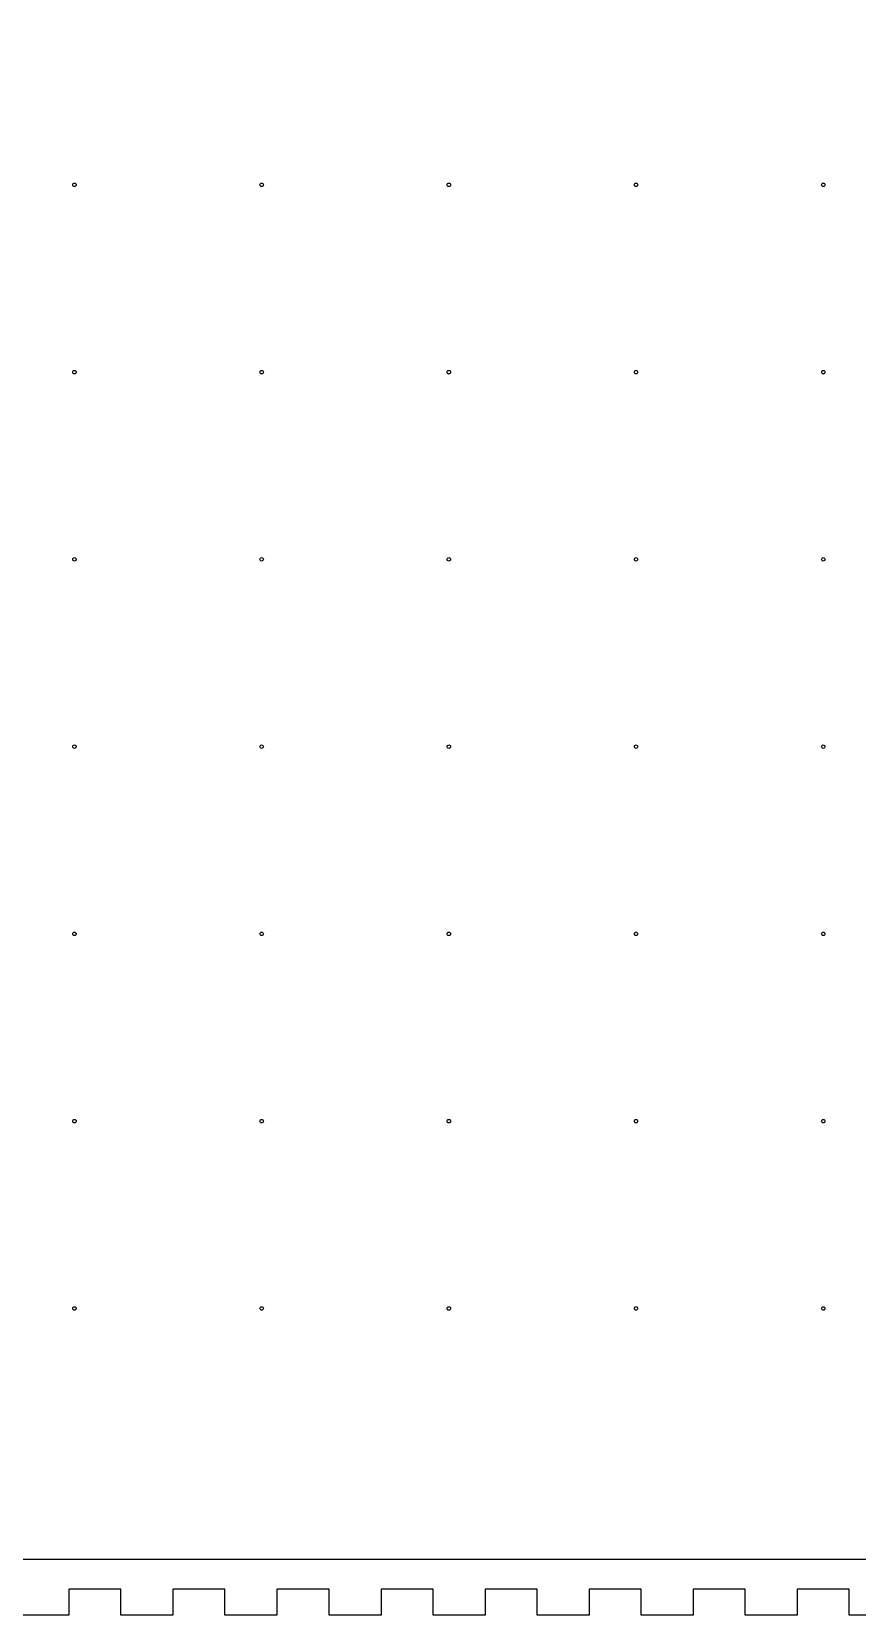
# Model space of a CAD drawing. Extents: x -1244 to 2756, y -1638 to 1362.
# Drawn here: x 875.6 to 1066, y -640.9 to -275.8 of the extents above; entities that cross this region are included whole.
import ezdxf

# ---------------------------------------------------------------- set-up
doc = ezdxf.new("R2010")
doc.units = 0
doc.layers.add('Layer_1', color=7, linetype='CONTINUOUS')

msp = doc.modelspace()

# ---------------------------------------------------------------- linework, layer by layer
at = {"layer": 'Layer_1', "color": 7}
for points in [[(698.002527, 92.270025), (1418.335351, 92.270025), (1418.335351, -628.062779), (698.002527, -628.062779), (698.002527, 92.270025)], [(885.846364, -311.07631), (885.846364, -311.07631)], [(929.026364, -311.07631), (929.026364, -311.07631)], [(972.206364, -311.07631), (972.206364, -311.07631)], [(1015.386364, -311.07631), (1015.386364, -311.07631)], [(1058.56628, -311.07631), (1058.56628, -311.07631)], [(885.846364, -354.25631), (885.846364, -354.25631)], [(929.026364, -354.25631), (929.026364, -354.25631)], [(972.206364, -354.25631), (972.206364, -354.25631)], [(1015.386364, -354.25631), (1015.386364, -354.25631)], [(1058.56628, -354.25631), (1058.56628, -354.25631)], [(885.846364, -397.43631), (885.846364, -397.43631)], [(929.026364, -397.43631), (929.026364, -397.43631)], [(972.206364, -397.43631), (972.206364, -397.43631)], [(1015.386364, -397.43631), (1015.386364, -397.43631)], [(1058.56628, -397.43631), (1058.56628, -397.43631)], [(885.846364, -440.616395), (885.846364, -440.616395)], [(929.026364, -440.616395), (929.026364, -440.616395)], [(972.206364, -440.616395), (972.206364, -440.616395)], [(1015.386364, -440.616395), (1015.386364, -440.616395)], [(1058.56628, -440.616395), (1058.56628, -440.616395)], [(885.846364, -483.796395), (885.846364, -483.796395)], [(929.026364, -483.796395), (929.026364, -483.796395)], [(972.206364, -483.796395), (972.206364, -483.796395)], [(1015.386364, -483.796395), (1015.386364, -483.796395)], [(1058.56628, -483.796395), (1058.56628, -483.796395)], [(885.846364, -526.976395), (885.846364, -526.976395)], [(929.026364, -526.976395), (929.026364, -526.976395)], [(972.206364, -526.976395), (972.206364, -526.976395)], [(1015.386364, -526.976395), (1015.386364, -526.976395)], [(1058.56628, -526.976395), (1058.56628, -526.976395)], [(885.846364, -570.156395), (885.846364, -570.156395)], [(929.026364, -570.156395), (929.026364, -570.156395)], [(972.206364, -570.156395), (972.206364, -570.156395)], [(1015.386364, -570.156395), (1015.386364, -570.156395)], [(1058.56628, -570.156395), (1058.56628, -570.156395)]]:
    msp.add_lwpolyline(points, close=True, dxfattribs=at)
msp.add_lwpolyline([(1076.168959, -640.926694), (1064.168955, -640.926694), (1064.168955, -634.926677), (1052.168951, -634.926677), (1052.168951, -640.926694), (1040.168918, -640.926694), (1040.168918, -634.926677), (1028.168914, -634.926677), (1028.168914, -640.926694), (1016.16891, -640.926694), (1016.16891, -634.926677), (1004.168906, -634.926677), (1004.168906, -640.926694), (992.168902, -640.926694), (992.168902, -634.926677), (980.168869, -634.926677), (980.168869, -640.926694), (968.168865, -640.926694), (968.168865, -634.926677), (956.168861, -634.926677), (956.168861, -640.926694), (944.168856, -640.926694), (944.168856, -634.926677), (932.168852, -634.926677), (932.168852, -640.926694), (920.16882, -640.926694), (920.16882, -634.926677), (908.168816, -634.926677), (908.168816, -640.926694), (896.168811, -640.926694), (896.168811, -634.926677), (884.168807, -634.926677), (884.168807, -640.926694), (872.168803, -640.926694)], dxfattribs=at)
for points in [[(885.051514, -311.07631), (885.051513, -310.970907), (885.093385, -310.86982), (885.167916, -310.795288)], [(885.167916, -311.357333), (885.093385, -311.282801), (885.051513, -311.181714), (885.051514, -311.07631)], [(885.167916, -310.795288), (885.242448, -310.720756), (885.343535, -310.678885), (885.448939, -310.678885)], [(885.448939, -311.473736), (885.343535, -311.473736), (885.242448, -311.431865), (885.167916, -311.357333)], [(885.448939, -310.678885), (885.554343, -310.678885), (885.65543, -310.720756), (885.729961, -310.795288)], [(885.729961, -311.357333), (885.65543, -311.431865), (885.554343, -311.473736), (885.448939, -311.473736)], [(885.729961, -310.795288), (885.804493, -310.86982), (885.846365, -310.970907), (885.846364, -311.07631)], [(885.846364, -311.07631), (885.846365, -311.181714), (885.804493, -311.282801), (885.729961, -311.357333)], [(928.231514, -311.07631), (928.231513, -310.970907), (928.273385, -310.86982), (928.347916, -310.795288)], [(928.347916, -311.357333), (928.273385, -311.282801), (928.231513, -311.181714), (928.231514, -311.07631)], [(928.347916, -310.795288), (928.422448, -310.720756), (928.523535, -310.678885), (928.628939, -310.678885)], [(928.628939, -311.473736), (928.523535, -311.473736), (928.422448, -311.431865), (928.347916, -311.357333)], [(928.628939, -310.678885), (928.734343, -310.678885), (928.83543, -310.720756), (928.909961, -310.795288)], [(928.909961, -311.357333), (928.83543, -311.431865), (928.734343, -311.473736), (928.628939, -311.473736)], [(928.909961, -310.795288), (928.984493, -310.86982), (929.026365, -310.970907), (929.026364, -311.07631)], [(929.026364, -311.07631), (929.026365, -311.181714), (928.984493, -311.282801), (928.909961, -311.357333)], [(971.411514, -311.07631), (971.411513, -310.970907), (971.453385, -310.86982), (971.527916, -310.795288)], [(971.527916, -311.357333), (971.453385, -311.282801), (971.411513, -311.181714), (971.411514, -311.07631)], [(971.527916, -310.795288), (971.602448, -310.720756), (971.703535, -310.678885), (971.808939, -310.678885)], [(971.808939, -311.473736), (971.703535, -311.473736), (971.602448, -311.431865), (971.527916, -311.357333)], [(971.808939, -310.678885), (971.914343, -310.678885), (972.01543, -310.720756), (972.089961, -310.795288)], [(972.089961, -311.357333), (972.01543, -311.431865), (971.914343, -311.473736), (971.808939, -311.473736)], [(972.089961, -310.795288), (972.164493, -310.86982), (972.206365, -310.970907), (972.206364, -311.07631)], [(972.206364, -311.07631), (972.206365, -311.181714), (972.164493, -311.282801), (972.089961, -311.357333)], [(1014.591514, -311.07631), (1014.591513, -310.970907), (1014.633385, -310.86982), (1014.707916, -310.795288)], [(1014.707916, -311.357333), (1014.633385, -311.282801), (1014.591513, -311.181714), (1014.591514, -311.07631)], [(1014.707916, -310.795288), (1014.782448, -310.720756), (1014.883535, -310.678885), (1014.988939, -310.678885)], [(1014.988939, -311.473736), (1014.883535, -311.473736), (1014.782448, -311.431865), (1014.707916, -311.357333)], [(1014.988939, -310.678885), (1015.094343, -310.678885), (1015.19543, -310.720756), (1015.269961, -310.795288)], [(1015.269961, -311.357333), (1015.19543, -311.431865), (1015.094343, -311.473736), (1014.988939, -311.473736)], [(1015.269961, -310.795288), (1015.344493, -310.86982), (1015.386365, -310.970907), (1015.386364, -311.07631)], [(1015.386364, -311.07631), (1015.386365, -311.181714), (1015.344493, -311.282801), (1015.269961, -311.357333)], [(1057.771429, -311.07631), (1057.771429, -310.970907), (1057.8133, -310.86982), (1057.887832, -310.795288)], [(1057.887832, -311.357333), (1057.8133, -311.282801), (1057.771429, -311.181714), (1057.771429, -311.07631)], [(1057.887832, -310.795288), (1057.962364, -310.720756), (1058.06345, -310.678885), (1058.168854, -310.678885)], [(1058.168854, -311.473736), (1058.06345, -311.473736), (1057.962364, -311.431865), (1057.887832, -311.357333)], [(1058.168854, -310.678885), (1058.274258, -310.678885), (1058.375345, -310.720756), (1058.449877, -310.795288)], [(1058.449877, -311.357333), (1058.375345, -311.431865), (1058.274258, -311.473736), (1058.168854, -311.473736)], [(1058.449877, -310.795288), (1058.524408, -310.86982), (1058.56628, -310.970907), (1058.56628, -311.07631)], [(1058.56628, -311.07631), (1058.56628, -311.181714), (1058.524408, -311.282801), (1058.449877, -311.357333)], [(885.051514, -354.25631), (885.051513, -354.150907), (885.093385, -354.04982), (885.167916, -353.975288)], [(885.167916, -353.975288), (885.242448, -353.900756), (885.343535, -353.858885), (885.448939, -353.858885)], [(885.448939, -353.858885), (885.554343, -353.858885), (885.65543, -353.900756), (885.729961, -353.975288)], [(885.729961, -353.975288), (885.804493, -354.04982), (885.846365, -354.150907), (885.846364, -354.25631)], [(928.231514, -354.25631), (928.231513, -354.150907), (928.273385, -354.04982), (928.347916, -353.975288)], [(928.347916, -353.975288), (928.422448, -353.900756), (928.523535, -353.858885), (928.628939, -353.858885)], [(928.628939, -353.858885), (928.734343, -353.858885), (928.83543, -353.900756), (928.909961, -353.975288)], [(928.909961, -353.975288), (928.984493, -354.04982), (929.026365, -354.150907), (929.026364, -354.25631)], [(971.411514, -354.25631), (971.411513, -354.150907), (971.453385, -354.04982), (971.527916, -353.975288)], [(971.527916, -353.975288), (971.602448, -353.900756), (971.703535, -353.858885), (971.808939, -353.858885)], [(971.808939, -353.858885), (971.914343, -353.858885), (972.01543, -353.900756), (972.089961, -353.975288)], [(972.089961, -353.975288), (972.164493, -354.04982), (972.206365, -354.150907), (972.206364, -354.25631)], [(1014.591514, -354.25631), (1014.591513, -354.150907), (1014.633385, -354.04982), (1014.707916, -353.975288)], [(1014.707916, -353.975288), (1014.782448, -353.900756), (1014.883535, -353.858885), (1014.988939, -353.858885)], [(1014.988939, -353.858885), (1015.094343, -353.858885), (1015.19543, -353.900756), (1015.269961, -353.975288)], [(1015.269961, -353.975288), (1015.344493, -354.04982), (1015.386365, -354.150907), (1015.386364, -354.25631)], [(1057.771429, -354.25631), (1057.771429, -354.150907), (1057.8133, -354.04982), (1057.887832, -353.975288)], [(1057.887832, -353.975288), (1057.962364, -353.900756), (1058.06345, -353.858885), (1058.168854, -353.858885)], [(1058.168854, -353.858885), (1058.274258, -353.858885), (1058.375345, -353.900756), (1058.449877, -353.975288)], [(1058.449877, -353.975288), (1058.524408, -354.04982), (1058.56628, -354.150907), (1058.56628, -354.25631)], [(885.167916, -354.537333), (885.093385, -354.462801), (885.051513, -354.361714), (885.051514, -354.25631)], [(885.448939, -354.653736), (885.343535, -354.653736), (885.242448, -354.611865), (885.167916, -354.537333)], [(885.729961, -354.537333), (885.65543, -354.611865), (885.554343, -354.653736), (885.448939, -354.653736)], [(885.846364, -354.25631), (885.846365, -354.361714), (885.804493, -354.462801), (885.729961, -354.537333)], [(928.347916, -354.537333), (928.273385, -354.462801), (928.231513, -354.361714), (928.231514, -354.25631)], [(928.628939, -354.653736), (928.523535, -354.653736), (928.422448, -354.611865), (928.347916, -354.537333)], [(928.909961, -354.537333), (928.83543, -354.611865), (928.734343, -354.653736), (928.628939, -354.653736)], [(929.026364, -354.25631), (929.026365, -354.361714), (928.984493, -354.462801), (928.909961, -354.537333)], [(971.527916, -354.537333), (971.453385, -354.462801), (971.411513, -354.361714), (971.411514, -354.25631)], [(971.808939, -354.653736), (971.703535, -354.653736), (971.602448, -354.611865), (971.527916, -354.537333)], [(972.089961, -354.537333), (972.01543, -354.611865), (971.914343, -354.653736), (971.808939, -354.653736)], [(972.206364, -354.25631), (972.206365, -354.361714), (972.164493, -354.462801), (972.089961, -354.537333)], [(1014.707916, -354.537333), (1014.633385, -354.462801), (1014.591513, -354.361714), (1014.591514, -354.25631)], [(1014.988939, -354.653736), (1014.883535, -354.653736), (1014.782448, -354.611865), (1014.707916, -354.537333)], [(1015.269961, -354.537333), (1015.19543, -354.611865), (1015.094343, -354.653736), (1014.988939, -354.653736)], [(1015.386364, -354.25631), (1015.386365, -354.361714), (1015.344493, -354.462801), (1015.269961, -354.537333)], [(1057.887832, -354.537333), (1057.8133, -354.462801), (1057.771429, -354.361714), (1057.771429, -354.25631)], [(1058.168854, -354.653736), (1058.06345, -354.653736), (1057.962364, -354.611865), (1057.887832, -354.537333)], [(1058.449877, -354.537333), (1058.375345, -354.611865), (1058.274258, -354.653736), (1058.168854, -354.653736)], [(1058.56628, -354.25631), (1058.56628, -354.361714), (1058.524408, -354.462801), (1058.449877, -354.537333)], [(885.051514, -397.43631), (885.051513, -397.330907), (885.093385, -397.22982), (885.167916, -397.155288)], [(885.167916, -397.717333), (885.093385, -397.642801), (885.051513, -397.541714), (885.051514, -397.43631)], [(885.167916, -397.155288), (885.242448, -397.080756), (885.343535, -397.038885), (885.448939, -397.038885)], [(885.448939, -397.833736), (885.343535, -397.833736), (885.242448, -397.791865), (885.167916, -397.717333)], [(885.448939, -397.038885), (885.554343, -397.038885), (885.65543, -397.080756), (885.729961, -397.155288)], [(885.729961, -397.717333), (885.65543, -397.791865), (885.554343, -397.833736), (885.448939, -397.833736)], [(885.729961, -397.155288), (885.804493, -397.22982), (885.846365, -397.330907), (885.846364, -397.43631)], [(885.846364, -397.43631), (885.846365, -397.541714), (885.804493, -397.642801), (885.729961, -397.717333)], [(928.231514, -397.43631), (928.231513, -397.330907), (928.273385, -397.22982), (928.347916, -397.155288)], [(928.347916, -397.717333), (928.273385, -397.642801), (928.231513, -397.541714), (928.231514, -397.43631)], [(928.347916, -397.155288), (928.422448, -397.080756), (928.523535, -397.038885), (928.628939, -397.038885)], [(928.628939, -397.833736), (928.523535, -397.833736), (928.422448, -397.791865), (928.347916, -397.717333)], [(928.628939, -397.038885), (928.734343, -397.038885), (928.83543, -397.080756), (928.909961, -397.155288)], [(928.909961, -397.717333), (928.83543, -397.791865), (928.734343, -397.833736), (928.628939, -397.833736)], [(928.909961, -397.155288), (928.984493, -397.22982), (929.026365, -397.330907), (929.026364, -397.43631)], [(929.026364, -397.43631), (929.026365, -397.541714), (928.984493, -397.642801), (928.909961, -397.717333)], [(971.411514, -397.43631), (971.411513, -397.330907), (971.453385, -397.22982), (971.527916, -397.155288)], [(971.527916, -397.717333), (971.453385, -397.642801), (971.411513, -397.541714), (971.411514, -397.43631)], [(971.527916, -397.155288), (971.602448, -397.080756), (971.703535, -397.038885), (971.808939, -397.038885)], [(971.808939, -397.833736), (971.703535, -397.833736), (971.602448, -397.791865), (971.527916, -397.717333)], [(971.808939, -397.038885), (971.914343, -397.038885), (972.01543, -397.080756), (972.089961, -397.155288)], [(972.089961, -397.717333), (972.01543, -397.791865), (971.914343, -397.833736), (971.808939, -397.833736)], [(972.089961, -397.155288), (972.164493, -397.22982), (972.206365, -397.330907), (972.206364, -397.43631)], [(972.206364, -397.43631), (972.206365, -397.541714), (972.164493, -397.642801), (972.089961, -397.717333)], [(1014.591514, -397.43631), (1014.591513, -397.330907), (1014.633385, -397.22982), (1014.707916, -397.155288)], [(1014.707916, -397.717333), (1014.633385, -397.642801), (1014.591513, -397.541714), (1014.591514, -397.43631)], [(1014.707916, -397.155288), (1014.782448, -397.080756), (1014.883535, -397.038885), (1014.988939, -397.038885)], [(1014.988939, -397.833736), (1014.883535, -397.833736), (1014.782448, -397.791865), (1014.707916, -397.717333)], [(1014.988939, -397.038885), (1015.094343, -397.038885), (1015.19543, -397.080756), (1015.269961, -397.155288)], [(1015.269961, -397.717333), (1015.19543, -397.791865), (1015.094343, -397.833736), (1014.988939, -397.833736)], [(1015.269961, -397.155288), (1015.344493, -397.22982), (1015.386365, -397.330907), (1015.386364, -397.43631)], [(1015.386364, -397.43631), (1015.386365, -397.541714), (1015.344493, -397.642801), (1015.269961, -397.717333)], [(1057.771429, -397.43631), (1057.771429, -397.330907), (1057.8133, -397.22982), (1057.887832, -397.155288)], [(1057.887832, -397.717333), (1057.8133, -397.642801), (1057.771429, -397.541714), (1057.771429, -397.43631)], [(1057.887832, -397.155288), (1057.962364, -397.080756), (1058.06345, -397.038885), (1058.168854, -397.038885)], [(1058.168854, -397.833736), (1058.06345, -397.833736), (1057.962364, -397.791865), (1057.887832, -397.717333)], [(1058.168854, -397.038885), (1058.274258, -397.038885), (1058.375345, -397.080756), (1058.449877, -397.155288)], [(1058.449877, -397.717333), (1058.375345, -397.791865), (1058.274258, -397.833736), (1058.168854, -397.833736)], [(1058.449877, -397.155288), (1058.524408, -397.22982), (1058.56628, -397.330907), (1058.56628, -397.43631)], [(1058.56628, -397.43631), (1058.56628, -397.541714), (1058.524408, -397.642801), (1058.449877, -397.717333)], [(885.051514, -440.616395), (885.051513, -440.510991), (885.093385, -440.409904), (885.167916, -440.335373)], [(885.167916, -440.897418), (885.093385, -440.822886), (885.051513, -440.721799), (885.051514, -440.616395)], [(885.167916, -440.335373), (885.242448, -440.260841), (885.343535, -440.218969), (885.448939, -440.21897)], [(885.448939, -441.01382), (885.343535, -441.013821), (885.242448, -440.971949), (885.167916, -440.897418)], [(885.448939, -440.21897), (885.554343, -440.218969), (885.65543, -440.260841), (885.729961, -440.335373)], [(885.729961, -440.897418), (885.65543, -440.971949), (885.554343, -441.013821), (885.448939, -441.01382)], [(885.729961, -440.335373), (885.804493, -440.409904), (885.846365, -440.510991), (885.846364, -440.616395)], [(885.846364, -440.616395), (885.846365, -440.721799), (885.804493, -440.822886), (885.729961, -440.897418)], [(928.231514, -440.616395), (928.231513, -440.510991), (928.273385, -440.409904), (928.347916, -440.335373)], [(928.347916, -440.897418), (928.273385, -440.822886), (928.231513, -440.721799), (928.231514, -440.616395)], [(928.347916, -440.335373), (928.422448, -440.260841), (928.523535, -440.218969), (928.628939, -440.21897)], [(928.628939, -441.01382), (928.523535, -441.013821), (928.422448, -440.971949), (928.347916, -440.897418)], [(928.628939, -440.21897), (928.734343, -440.218969), (928.83543, -440.260841), (928.909961, -440.335373)], [(928.909961, -440.897418), (928.83543, -440.971949), (928.734343, -441.013821), (928.628939, -441.01382)], [(928.909961, -440.335373), (928.984493, -440.409904), (929.026365, -440.510991), (929.026364, -440.616395)], [(929.026364, -440.616395), (929.026365, -440.721799), (928.984493, -440.822886), (928.909961, -440.897418)], [(971.411514, -440.616395), (971.411513, -440.510991), (971.453385, -440.409904), (971.527916, -440.335373)], [(971.527916, -440.897418), (971.453385, -440.822886), (971.411513, -440.721799), (971.411514, -440.616395)], [(971.527916, -440.335373), (971.602448, -440.260841), (971.703535, -440.218969), (971.808939, -440.21897)], [(971.808939, -441.01382), (971.703535, -441.013821), (971.602448, -440.971949), (971.527916, -440.897418)], [(971.808939, -440.21897), (971.914343, -440.218969), (972.01543, -440.260841), (972.089961, -440.335373)], [(972.089961, -440.897418), (972.01543, -440.971949), (971.914343, -441.013821), (971.808939, -441.01382)], [(972.089961, -440.335373), (972.164493, -440.409904), (972.206365, -440.510991), (972.206364, -440.616395)], [(972.206364, -440.616395), (972.206365, -440.721799), (972.164493, -440.822886), (972.089961, -440.897418)], [(1014.591514, -440.616395), (1014.591513, -440.510991), (1014.633385, -440.409904), (1014.707916, -440.335373)], [(1014.707916, -440.897418), (1014.633385, -440.822886), (1014.591513, -440.721799), (1014.591514, -440.616395)], [(1014.707916, -440.335373), (1014.782448, -440.260841), (1014.883535, -440.218969), (1014.988939, -440.21897)], [(1014.988939, -441.01382), (1014.883535, -441.013821), (1014.782448, -440.971949), (1014.707916, -440.897418)], [(1014.988939, -440.21897), (1015.094343, -440.218969), (1015.19543, -440.260841), (1015.269961, -440.335373)], [(1015.269961, -440.897418), (1015.19543, -440.971949), (1015.094343, -441.013821), (1014.988939, -441.01382)], [(1015.269961, -440.335373), (1015.344493, -440.409904), (1015.386365, -440.510991), (1015.386364, -440.616395)], [(1015.386364, -440.616395), (1015.386365, -440.721799), (1015.344493, -440.822886), (1015.269961, -440.897418)], [(1057.771429, -440.616395), (1057.771429, -440.510991), (1057.8133, -440.409904), (1057.887832, -440.335373)], [(1057.887832, -440.897418), (1057.8133, -440.822886), (1057.771429, -440.721799), (1057.771429, -440.616395)], [(1057.887832, -440.335373), (1057.962364, -440.260841), (1058.06345, -440.218969), (1058.168854, -440.21897)], [(1058.168854, -441.01382), (1058.06345, -441.013821), (1057.962364, -440.971949), (1057.887832, -440.897418)], [(1058.168854, -440.21897), (1058.274258, -440.218969), (1058.375345, -440.260841), (1058.449877, -440.335373)], [(1058.449877, -440.897418), (1058.375345, -440.971949), (1058.274258, -441.013821), (1058.168854, -441.01382)], [(1058.449877, -440.335373), (1058.524408, -440.409904), (1058.56628, -440.510991), (1058.56628, -440.616395)], [(1058.56628, -440.616395), (1058.56628, -440.721799), (1058.524408, -440.822886), (1058.449877, -440.897418)], [(885.051514, -483.796395), (885.051513, -483.690991), (885.093385, -483.589904), (885.167916, -483.515373)], [(885.167916, -484.077418), (885.093385, -484.002886), (885.051513, -483.901799), (885.051514, -483.796395)], [(885.167916, -483.515373), (885.242448, -483.440841), (885.343535, -483.398969), (885.448939, -483.39897)], [(885.448939, -484.19382), (885.343535, -484.193821), (885.242448, -484.151949), (885.167916, -484.077418)], [(885.448939, -483.39897), (885.554343, -483.398969), (885.65543, -483.440841), (885.729961, -483.515373)], [(885.729961, -484.077418), (885.65543, -484.151949), (885.554343, -484.193821), (885.448939, -484.19382)], [(885.729961, -483.515373), (885.804493, -483.589904), (885.846365, -483.690991), (885.846364, -483.796395)], [(885.846364, -483.796395), (885.846365, -483.901799), (885.804493, -484.002886), (885.729961, -484.077418)], [(928.231514, -483.796395), (928.231513, -483.690991), (928.273385, -483.589904), (928.347916, -483.515373)], [(928.347916, -484.077418), (928.273385, -484.002886), (928.231513, -483.901799), (928.231514, -483.796395)], [(928.347916, -483.515373), (928.422448, -483.440841), (928.523535, -483.398969), (928.628939, -483.39897)], [(928.628939, -484.19382), (928.523535, -484.193821), (928.422448, -484.151949), (928.347916, -484.077418)], [(928.628939, -483.39897), (928.734343, -483.398969), (928.83543, -483.440841), (928.909961, -483.515373)], [(928.909961, -484.077418), (928.83543, -484.151949), (928.734343, -484.193821), (928.628939, -484.19382)], [(928.909961, -483.515373), (928.984493, -483.589904), (929.026365, -483.690991), (929.026364, -483.796395)], [(929.026364, -483.796395), (929.026365, -483.901799), (928.984493, -484.002886), (928.909961, -484.077418)], [(971.411514, -483.796395), (971.411513, -483.690991), (971.453385, -483.589904), (971.527916, -483.515373)], [(971.527916, -484.077418), (971.453385, -484.002886), (971.411513, -483.901799), (971.411514, -483.796395)], [(971.527916, -483.515373), (971.602448, -483.440841), (971.703535, -483.398969), (971.808939, -483.39897)], [(971.808939, -484.19382), (971.703535, -484.193821), (971.602448, -484.151949), (971.527916, -484.077418)], [(971.808939, -483.39897), (971.914343, -483.398969), (972.01543, -483.440841), (972.089961, -483.515373)], [(972.089961, -484.077418), (972.01543, -484.151949), (971.914343, -484.193821), (971.808939, -484.19382)], [(972.089961, -483.515373), (972.164493, -483.589904), (972.206365, -483.690991), (972.206364, -483.796395)], [(972.206364, -483.796395), (972.206365, -483.901799), (972.164493, -484.002886), (972.089961, -484.077418)], [(1014.591514, -483.796395), (1014.591513, -483.690991), (1014.633385, -483.589904), (1014.707916, -483.515373)], [(1014.707916, -484.077418), (1014.633385, -484.002886), (1014.591513, -483.901799), (1014.591514, -483.796395)], [(1014.707916, -483.515373), (1014.782448, -483.440841), (1014.883535, -483.398969), (1014.988939, -483.39897)], [(1014.988939, -484.19382), (1014.883535, -484.193821), (1014.782448, -484.151949), (1014.707916, -484.077418)], [(1014.988939, -483.39897), (1015.094343, -483.398969), (1015.19543, -483.440841), (1015.269961, -483.515373)], [(1015.269961, -484.077418), (1015.19543, -484.151949), (1015.094343, -484.193821), (1014.988939, -484.19382)], [(1015.269961, -483.515373), (1015.344493, -483.589904), (1015.386365, -483.690991), (1015.386364, -483.796395)], [(1015.386364, -483.796395), (1015.386365, -483.901799), (1015.344493, -484.002886), (1015.269961, -484.077418)], [(1057.771429, -483.796395), (1057.771429, -483.690991), (1057.8133, -483.589904), (1057.887832, -483.515373)], [(1057.887832, -484.077418), (1057.8133, -484.002886), (1057.771429, -483.901799), (1057.771429, -483.796395)], [(1057.887832, -483.515373), (1057.962364, -483.440841), (1058.06345, -483.398969), (1058.168854, -483.39897)], [(1058.168854, -484.19382), (1058.06345, -484.193821), (1057.962364, -484.151949), (1057.887832, -484.077418)], [(1058.168854, -483.39897), (1058.274258, -483.398969), (1058.375345, -483.440841), (1058.449877, -483.515373)], [(1058.449877, -484.077418), (1058.375345, -484.151949), (1058.274258, -484.193821), (1058.168854, -484.19382)], [(1058.449877, -483.515373), (1058.524408, -483.589904), (1058.56628, -483.690991), (1058.56628, -483.796395)], [(1058.56628, -483.796395), (1058.56628, -483.901799), (1058.524408, -484.002886), (1058.449877, -484.077418)], [(885.051514, -526.976395), (885.051513, -526.870991), (885.093385, -526.769904), (885.167916, -526.695373)], [(885.167916, -527.257418), (885.093385, -527.182886), (885.051513, -527.081799), (885.051514, -526.976395)], [(885.167916, -526.695373), (885.242448, -526.620841), (885.343535, -526.578969), (885.448939, -526.57897)], [(885.448939, -527.37382), (885.343535, -527.373821), (885.242448, -527.331949), (885.167916, -527.257418)], [(885.448939, -526.57897), (885.554343, -526.578969), (885.65543, -526.620841), (885.729961, -526.695373)], [(885.729961, -527.257418), (885.65543, -527.331949), (885.554343, -527.373821), (885.448939, -527.37382)], [(885.729961, -526.695373), (885.804493, -526.769904), (885.846365, -526.870991), (885.846364, -526.976395)], [(885.846364, -526.976395), (885.846365, -527.081799), (885.804493, -527.182886), (885.729961, -527.257418)], [(928.231514, -526.976395), (928.231513, -526.870991), (928.273385, -526.769904), (928.347916, -526.695373)], [(928.347916, -527.257418), (928.273385, -527.182886), (928.231513, -527.081799), (928.231514, -526.976395)], [(928.347916, -526.695373), (928.422448, -526.620841), (928.523535, -526.578969), (928.628939, -526.57897)], [(928.628939, -527.37382), (928.523535, -527.373821), (928.422448, -527.331949), (928.347916, -527.257418)], [(928.628939, -526.57897), (928.734343, -526.578969), (928.83543, -526.620841), (928.909961, -526.695373)], [(928.909961, -527.257418), (928.83543, -527.331949), (928.734343, -527.373821), (928.628939, -527.37382)], [(928.909961, -526.695373), (928.984493, -526.769904), (929.026365, -526.870991), (929.026364, -526.976395)], [(929.026364, -526.976395), (929.026365, -527.081799), (928.984493, -527.182886), (928.909961, -527.257418)], [(971.411514, -526.976395), (971.411513, -526.870991), (971.453385, -526.769904), (971.527916, -526.695373)], [(971.527916, -527.257418), (971.453385, -527.182886), (971.411513, -527.081799), (971.411514, -526.976395)], [(971.527916, -526.695373), (971.602448, -526.620841), (971.703535, -526.578969), (971.808939, -526.57897)], [(971.808939, -527.37382), (971.703535, -527.373821), (971.602448, -527.331949), (971.527916, -527.257418)], [(971.808939, -526.57897), (971.914343, -526.578969), (972.01543, -526.620841), (972.089961, -526.695373)], [(972.089961, -527.257418), (972.01543, -527.331949), (971.914343, -527.373821), (971.808939, -527.37382)], [(972.089961, -526.695373), (972.164493, -526.769904), (972.206365, -526.870991), (972.206364, -526.976395)], [(972.206364, -526.976395), (972.206365, -527.081799), (972.164493, -527.182886), (972.089961, -527.257418)], [(1014.591514, -526.976395), (1014.591513, -526.870991), (1014.633385, -526.769904), (1014.707916, -526.695373)], [(1014.707916, -527.257418), (1014.633385, -527.182886), (1014.591513, -527.081799), (1014.591514, -526.976395)], [(1014.707916, -526.695373), (1014.782448, -526.620841), (1014.883535, -526.578969), (1014.988939, -526.57897)], [(1014.988939, -527.37382), (1014.883535, -527.373821), (1014.782448, -527.331949), (1014.707916, -527.257418)], [(1014.988939, -526.57897), (1015.094343, -526.578969), (1015.19543, -526.620841), (1015.269961, -526.695373)], [(1015.269961, -527.257418), (1015.19543, -527.331949), (1015.094343, -527.373821), (1014.988939, -527.37382)], [(1015.269961, -526.695373), (1015.344493, -526.769904), (1015.386365, -526.870991), (1015.386364, -526.976395)], [(1015.386364, -526.976395), (1015.386365, -527.081799), (1015.344493, -527.182886), (1015.269961, -527.257418)], [(1057.771429, -526.976395), (1057.771429, -526.870991), (1057.8133, -526.769904), (1057.887832, -526.695373)], [(1057.887832, -527.257418), (1057.8133, -527.182886), (1057.771429, -527.081799), (1057.771429, -526.976395)], [(1057.887832, -526.695373), (1057.962364, -526.620841), (1058.06345, -526.578969), (1058.168854, -526.57897)], [(1058.168854, -527.37382), (1058.06345, -527.373821), (1057.962364, -527.331949), (1057.887832, -527.257418)], [(1058.168854, -526.57897), (1058.274258, -526.578969), (1058.375345, -526.620841), (1058.449877, -526.695373)], [(1058.449877, -527.257418), (1058.375345, -527.331949), (1058.274258, -527.373821), (1058.168854, -527.37382)], [(1058.449877, -526.695373), (1058.524408, -526.769904), (1058.56628, -526.870991), (1058.56628, -526.976395)], [(1058.56628, -526.976395), (1058.56628, -527.081799), (1058.524408, -527.182886), (1058.449877, -527.257418)], [(885.051514, -570.156395), (885.051513, -570.050991), (885.093385, -569.949904), (885.167916, -569.875373)], [(885.167916, -570.437418), (885.093385, -570.362886), (885.051513, -570.261799), (885.051514, -570.156395)], [(885.167916, -569.875373), (885.242448, -569.800841), (885.343535, -569.758969), (885.448939, -569.75897)], [(885.448939, -570.55382), (885.343535, -570.553821), (885.242448, -570.511949), (885.167916, -570.437418)], [(885.448939, -569.75897), (885.554343, -569.758969), (885.65543, -569.800841), (885.729961, -569.875373)], [(885.729961, -570.437418), (885.65543, -570.511949), (885.554343, -570.553821), (885.448939, -570.55382)], [(885.729961, -569.875373), (885.804493, -569.949904), (885.846365, -570.050991), (885.846364, -570.156395)], [(885.846364, -570.156395), (885.846365, -570.261799), (885.804493, -570.362886), (885.729961, -570.437418)], [(928.231514, -570.156395), (928.231513, -570.050991), (928.273385, -569.949904), (928.347916, -569.875373)], [(928.347916, -570.437418), (928.273385, -570.362886), (928.231513, -570.261799), (928.231514, -570.156395)], [(928.347916, -569.875373), (928.422448, -569.800841), (928.523535, -569.758969), (928.628939, -569.75897)], [(928.628939, -570.55382), (928.523535, -570.553821), (928.422448, -570.511949), (928.347916, -570.437418)], [(928.628939, -569.75897), (928.734343, -569.758969), (928.83543, -569.800841), (928.909961, -569.875373)], [(928.909961, -570.437418), (928.83543, -570.511949), (928.734343, -570.553821), (928.628939, -570.55382)], [(928.909961, -569.875373), (928.984493, -569.949904), (929.026365, -570.050991), (929.026364, -570.156395)], [(929.026364, -570.156395), (929.026365, -570.261799), (928.984493, -570.362886), (928.909961, -570.437418)], [(971.411514, -570.156395), (971.411513, -570.050991), (971.453385, -569.949904), (971.527916, -569.875373)], [(971.527916, -570.437418), (971.453385, -570.362886), (971.411513, -570.261799), (971.411514, -570.156395)], [(971.527916, -569.875373), (971.602448, -569.800841), (971.703535, -569.758969), (971.808939, -569.75897)], [(971.808939, -570.55382), (971.703535, -570.553821), (971.602448, -570.511949), (971.527916, -570.437418)], [(971.808939, -569.75897), (971.914343, -569.758969), (972.01543, -569.800841), (972.089961, -569.875373)], [(972.089961, -570.437418), (972.01543, -570.511949), (971.914343, -570.553821), (971.808939, -570.55382)], [(972.089961, -569.875373), (972.164493, -569.949904), (972.206365, -570.050991), (972.206364, -570.156395)], [(972.206364, -570.156395), (972.206365, -570.261799), (972.164493, -570.362886), (972.089961, -570.437418)], [(1014.591514, -570.156395), (1014.591513, -570.050991), (1014.633385, -569.949904), (1014.707916, -569.875373)], [(1014.707916, -570.437418), (1014.633385, -570.362886), (1014.591513, -570.261799), (1014.591514, -570.156395)], [(1014.707916, -569.875373), (1014.782448, -569.800841), (1014.883535, -569.758969), (1014.988939, -569.75897)], [(1014.988939, -570.55382), (1014.883535, -570.553821), (1014.782448, -570.511949), (1014.707916, -570.437418)], [(1014.988939, -569.75897), (1015.094343, -569.758969), (1015.19543, -569.800841), (1015.269961, -569.875373)], [(1015.269961, -570.437418), (1015.19543, -570.511949), (1015.094343, -570.553821), (1014.988939, -570.55382)], [(1015.269961, -569.875373), (1015.344493, -569.949904), (1015.386365, -570.050991), (1015.386364, -570.156395)], [(1015.386364, -570.156395), (1015.386365, -570.261799), (1015.344493, -570.362886), (1015.269961, -570.437418)], [(1057.771429, -570.156395), (1057.771429, -570.050991), (1057.8133, -569.949904), (1057.887832, -569.875373)], [(1057.887832, -570.437418), (1057.8133, -570.362886), (1057.771429, -570.261799), (1057.771429, -570.156395)], [(1057.887832, -569.875373), (1057.962364, -569.800841), (1058.06345, -569.758969), (1058.168854, -569.75897)], [(1058.168854, -570.55382), (1058.06345, -570.553821), (1057.962364, -570.511949), (1057.887832, -570.437418)], [(1058.168854, -569.75897), (1058.274258, -569.758969), (1058.375345, -569.800841), (1058.449877, -569.875373)], [(1058.449877, -570.437418), (1058.375345, -570.511949), (1058.274258, -570.553821), (1058.168854, -570.55382)], [(1058.449877, -569.875373), (1058.524408, -569.949904), (1058.56628, -570.050991), (1058.56628, -570.156395)], [(1058.56628, -570.156395), (1058.56628, -570.261799), (1058.524408, -570.362886), (1058.449877, -570.437418)]]:
    msp.add_open_spline(points, degree=3, dxfattribs=at)

doc.saveas('drawing.dxf')
